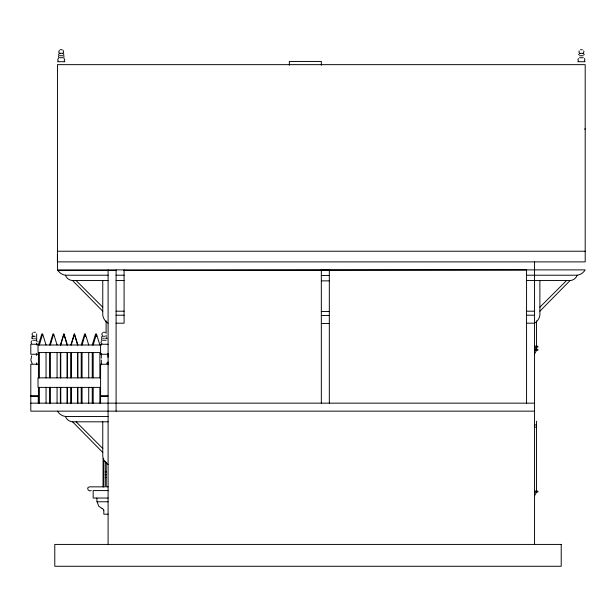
<?xml version="1.0" encoding="UTF-8"?>
<svg xmlns="http://www.w3.org/2000/svg" width="616" height="616" viewBox="0 0 616 616"><rect width="100%" height="100%" fill="white"/><g stroke="black" fill="none" stroke-linecap="round" stroke-linejoin="round"><path stroke-width="0.92" d="M578.555 54.724C579.125 52.737 583.722 52.737 584.284 54.724M39.378 344.999L42.635 333.88L46.046 344.999M50.397 344.999L53.654 333.88L57.072 344.999M60.761 344.999L64.018 333.88L67.429 344.999M71.248 344.999L74.505 333.88L77.916 344.999M82.051 344.999L85.316 333.88L88.727 344.999M93.193 344.999L96.458 333.88L99.869 344.999M38.423 344.999L41.834 333.88L42.335 335.589M49.565 344.999L52.976 333.88L53.477 335.589M60.368 344.999L63.787 333.88L67.044 344.999M70.863 344.999L74.274 333.88L77.531 344.999M81.22 344.999L84.631 333.88L85.385 336.444M92.246 344.999L95.657 333.88L96.404 336.444M101.324 344.999L101.848 343.289M579.094 50.835L579.094 52.614L580.056 53.569M58.451 56.218L58.451 57.219M63.918 55.224C64.672 52.529 57.704 52.529 58.451 55.224M63.918 57.219L63.918 56.218M31.647 355.748L30.854 360.144L32.109 363.517M534.557 350.827L536.544 347.193M534.557 353.938L536.544 350.304M534.557 495.726L536.544 492.084M106.737 363.517L107.199 362.739M64.203 60.999L64.649 59.721L63.879 58.112M32.448 332.971L32.047 334.711L33.164 336.105M31.516 340.971L31.07 342.25L31.516 343.528M578.409 58.443L577.954 59.721L578.409 60.999M584.438 60.999L584.884 59.721L584.438 58.443M31.801 338.754L32.409 338.284M539.885 311.195L570.077 280.55A8.016 8.016 0 0 0 577.2 275.213A11.357 11.357 0 0 0 585.2 269.885L57.457 269.885L57.457 64.649L585.2 64.649L585.2 261.892L57.457 261.892M539.885 307.199L566.543 280.55M59.321 50.227L58.705 52.183L60.253 53.723M58.497 58.112L57.719 59.721L58.166 60.999M102.449 332.755L101.786 334.257L102.449 335.751M101.625 340.648L100.901 342.704M583.183 53.33L583.899 52.183L583.752 50.835M101.956 338.384L101.586 339.755M106.891 337.961L106.183 338.253L107.045 338.754M62.555 53.569L63.664 52.183L63.048 50.227M102.449 336.251L101.486 336.99L101.956 338.115M116.093 270.493L57.912 270.578L57.457 269.885A11.357 11.357 0 0 0 65.45 275.213A8.016 8.016 0 0 0 72.58 280.55L102.764 311.195M123.762 270.478L526.565 269.9L526.565 403.157M60.253 49.727L62.116 49.727M580.488 49.727L582.351 49.727M59.321 55.725L63.048 55.725M579.556 55.725L583.29 55.725M59.321 57.719L62.986 57.719M579.556 57.719L583.29 57.719M57.457 61.716L64.919 61.716M577.692 61.716L585.154 61.716M57.457 251.228L585.2 251.228M321.329 270.193L329.321 270.193M65.45 275.213L108.093 275.213M116.093 275.213L124.086 275.213M526.565 275.213L577.207 275.213M321.329 275.521L329.321 275.521M72.58 280.55L108.093 280.55M116.093 280.55L124.086 280.55M526.565 280.55L570.077 280.55M321.329 280.858L329.321 280.858M116.093 311.195L124.086 311.195M526.565 311.195L534.557 311.195M321.329 311.504L329.321 311.504M116.093 315.2L124.086 315.2M526.565 315.2L534.557 315.2M321.329 315.507L329.321 315.507M116.093 323.192L124.086 323.192L124.086 269.885M526.565 323.192L534.557 323.192A11.357 11.357 0 0 0 539.885 315.2L539.885 280.55M321.329 323.5L329.321 323.5M33.595 332.255L35.466 332.255M103.388 332.255L105.251 332.255M33.21 336.251L31.701 336.99L32.409 338.215M33.872 336.251L34.288 336.251M34.773 336.251L35.189 336.251M103.419 336.251L104.782 336.251M33.595 338.253L34.049 338.253M35.012 338.253L35.466 338.253M103.388 338.253L103.834 338.253M104.797 338.253L105.251 338.253M32.663 340.248L36.398 340.248M102.449 340.248L106.183 340.248M38.261 344.252L30.8 344.252L30.8 354.246L38.261 354.246M108.046 344.252L100.585 344.252L100.585 354.246L108.046 354.246M100.308 344.999L37.984 344.999L38.046 352.568L99.869 352.568L99.869 377.862M534.557 346.2L537.86 346.2L537.86 347.193L534.557 347.193M534.634 349.31L537.86 349.31L537.86 350.304L534.557 350.304M38.261 364.241L30.8 364.241L30.8 411.149L534.557 411.149M108.046 364.241L100.585 364.241L100.585 403.157M100.308 377.862L37.984 377.862L38.046 387.387L99.869 387.387L99.869 403.157M30.8 395.88L38.307 395.88L38.307 403.157M100.585 395.88L108.093 395.88M30.8 396.227L38.261 396.227M100.585 396.227L107.546 396.227M30.8 403.157L534.557 403.157M57.457 411.149A11.357 11.357 0 0 0 65.45 416.478L108.093 416.478M65.45 416.478A8.016 8.016 0 0 0 72.58 421.814L108.093 421.814M534.557 424.925L536.544 424.925M534.557 427.142L536.544 427.142M105.113 471.918L106.229 471.918M105.128 474.72L106.214 474.72M106.229 477.515L105.174 477.515M108.093 486.848L106.229 486.848L106.229 462.208M91.307 490.582C88.304 492.23 85.87 487.264 89.436 486.848L105.128 486.848L105.128 461.23M108.093 490.582L93.17 490.582L93.17 498.044L108.093 498.044M534.557 491.098L537.86 491.098L537.86 492.084L534.557 492.084M108.093 501.77L96.904 501.77L96.904 498.044M108.093 514.191L103.819 514.191L103.819 510.356M102.171 508.57L98.676 506.144L97.136 501.77M76.114 280.55L102.764 307.199M76.114 421.814L102.764 448.463M72.58 421.814L102.764 452.467M37.792 341.356L37.946 341.795M536.544 320.844L536.544 349.31M536.544 421.19L536.544 491.098M534.557 261.892L534.557 544.421M329.321 269.885L329.321 403.157M321.329 65.296L321.329 61.454L289.343 61.454L289.343 65.296M321.329 269.885L321.329 403.157M116.093 269.885L116.093 411.149M108.093 269.885L108.093 544.421M108 353.507L108 357.257M108 361.939L108 364.749M106.114 320.851L106.114 333.348M106.114 335.166L106.114 337.075M102.764 280.55L102.764 315.2A11.357 11.357 0 0 0 108.093 323.192M102.764 421.814L102.764 456.464A11.357 11.357 0 0 0 108.093 464.456M101.324 353.507L101.324 358.189M101.324 360.06L101.324 364.749M93.193 352.568L93.193 377.862M93.193 387.387L93.193 403.157M92.246 352.568L92.246 377.862M92.246 387.387L92.246 403.157M88.727 352.568L88.727 377.862M88.727 387.387L88.727 403.157M82.051 352.568L82.051 377.862M82.051 387.387L82.051 403.157M81.22 352.568L81.22 377.862M81.22 387.387L81.22 403.157M77.916 352.568L77.916 377.862M77.916 387.387L77.916 403.157M77.531 352.568L77.531 377.862M77.531 387.387L77.531 403.157M71.248 352.568L71.248 377.862M71.248 387.387L71.248 403.157M70.863 352.568L70.863 377.862M70.863 387.387L70.863 403.157M67.429 352.568L67.429 377.862M67.429 387.387L67.429 403.157M67.044 352.568L67.044 377.862M67.044 387.387L67.044 403.157M60.761 352.568L60.761 377.862M60.761 387.387L60.761 403.157M60.368 352.568L60.368 377.862M60.368 387.387L60.368 403.157M57.404 254.616L57.404 261.892M57.072 352.568L57.072 377.862M57.072 387.387L57.072 403.157M50.397 352.568L50.397 377.862M50.397 387.387L50.397 403.157M49.565 352.568L49.565 377.862M49.565 387.387L49.565 403.157M46.046 352.568L46.046 377.862M46.046 387.387L46.046 403.157M39.378 352.568L39.378 377.862M39.378 387.387L39.378 403.157M38.423 352.568L38.423 377.862M38.423 387.387L38.423 403.157M36.667 333.88L36.667 341.295M36.667 343.143L36.667 344.999M36.667 353.507L36.667 355.378M36.667 362.87L36.667 364.749M585.2 128.621A11.357 11.357 0 0 1 584.746 129.314M102.187 508.531A2.402 2.402 0 0 1 103.781 510.364M561.215 544.421L54.786 544.421L54.786 566.273L561.215 566.273L561.215 544.421M103.265 486.848L103.265 458.389L103.242 486.848"/></g></svg>
